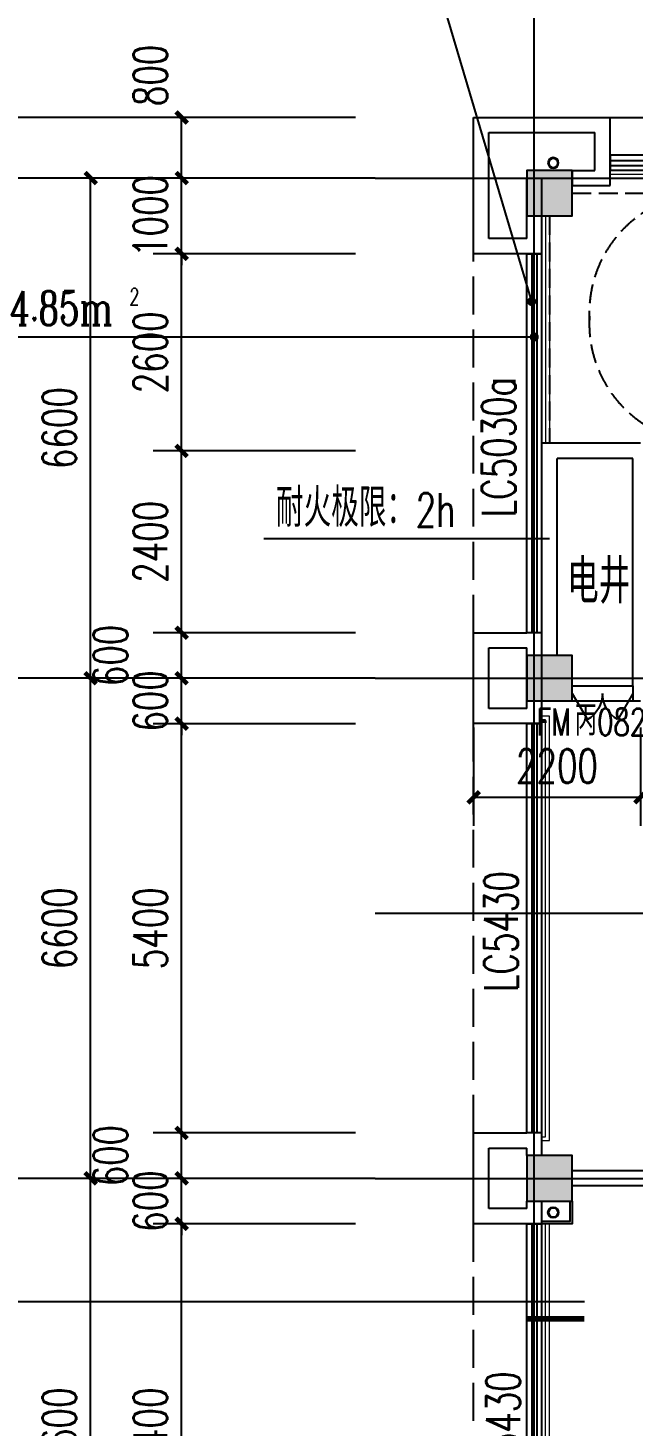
# Model space of a CAD drawing. Extents: x 1738711 to 2346805, y 1189731 to 2516152.
# Drawn here: x 1915416 to 1923394, y 1702557 to 1721006 of the extents above; entities that cross this region are included whole.
import ezdxf

# ---------------------------------------------------------------- set-up
doc = ezdxf.new("R2010")
doc.units = 0
doc.header["$LTSCALE"] = 1000
doc.header["$MEASUREMENT"] = 0
doc.linetypes.add('DASH', pattern=[0.35, 0.25, -0.1])
doc.linetypes.add('复件 140224通州运河二期售楼部条件图_t3$0$X-ME SHAFT SH$0$X-B2$0$WATER_LINE', pattern=[0])
doc.layers.add('_0', color=7, linetype='Continuous', lineweight=25)
doc.layers.add('栏杆', color=6, linetype='Continuous', lineweight=15)
for name, color, linetype in [('AR-TEXT', 7, 'Continuous'), ('AXIS', 3, 'Continuous'), ('COLUMN', 9, 'Continuous'), ('DIM_IDEN', 3, 'Continuous'), ('DIM_LEAD', 3, 'Continuous'), ('DOTE', 1, 'Continuous'), ('PUB_DIM', 3, 'Continuous'), ('PUB_HATCH', 8, 'Continuous'), ('PUB_TEXT', 7, 'Continuous'), ('WALL', 40, 'Continuous'), ('WINDOW', 144, 'Continuous'), ('WINDOW_TEXT', 7, 'Continuous'), ('YS', 6, 'Continuous'), ('看线', 8, 'Continuous'), ('面层', 6, 'Continuous')]:
    doc.layers.add(name, color=color, linetype=linetype)
doc.styles.add('_TCH_DIM', font='SIMPLEX', dxfattribs={"bigfont": 'GBCBIG'})
doc.styles.add('_TCH_DIM_T3', font='SIMPLEX', dxfattribs={"width": 0.705882, "bigfont": 'GBCBIG'})
doc.styles.add('_TCH_LABEL', font='COMPLEX', dxfattribs={"bigfont": 'GBCBIG'})
doc.styles.add('_TCH_WINDOW', font='SIMPLEX', dxfattribs={"height": 3.5, "bigfont": 'GBCBIG'})
doc.styles.get("Standard").update_dxf_attribs({"font": 'gbenor.shx', "bigfont": 'gbcbig.shx'})
doc.dimstyles.new('_TCH_ARCH&&150', dxfattribs={"dimtxt": 446.25, "dimasz": 150, "dimexe": 375, "dimexo": 450, "dimgap": 189.375, "dimtad": 1, "dimdec": 0, "dimzin": 0, "dimdsep": 46, "dimtxsty": '_TCH_DIM_T3', "dimblk": 'ARCHTICK', "dimcen": 0.09, "dimclrt": 7, "dimazin": 2, "dimtfac": 1, "dimtdec": 0, "dimtix": 1, "dimtmove": 2, "dimatfit": 3, "dimfxl": 1, "dimtolj": 1, "dimtzin": 0, "dimarcsym": 0})

# ---------------------------------------------------------------- blocks, each defined once
blk = doc.blocks.new('A$C68B42598')
at = {"layer": 'YS'}
for radius in [70, 60]:
    blk.add_circle((70, 70), radius, dxfattribs=at)
blk = doc.blocks.new('hreahreahearher')
at = {"layer": 'YS', "xscale": -1, "rotation": 180}
blk.add_blockref('A$C68B42598', (1922272, 1719295), dxfattribs=at)
at = {"layer": 'YS'}
blk.add_blockref('A$C68B42598', (1922272, 1705305), dxfattribs=at)
blk = doc.blocks.new('_ArchTick')
at = {"color": 0, "linetype": 'ByBlock', "const_width": 0.4}
blk.add_lwpolyline([(-0.5, -0.5), (0.5, 0.5)], dxfattribs=at)
blk = doc.blocks.new('*D2799')
at = {"layer": 'Defpoints', "color": 0, "transparency": 16777216}
for p in [(1921292, 1712225), (1923492, 1712225), (1923492, 1710854)]:
    blk.add_point(p, dxfattribs=at)
at = {"layer": 'PUB_DIM', "color": 0, "lineweight": -2, "transparency": 16777216}
for p, q in [((1921292, 1711775), (1921292, 1710479)), ((1923492, 1711775), (1923492, 1710479)), ((1921292, 1710854), (1923492, 1710854))]:
    blk.add_line(p, q, dxfattribs=at)
at = {"layer": 'PUB_DIM', "color": 0, "lineweight": -2, "transparency": 16777216, "xscale": 150, "yscale": 150, "zscale": 150, "rotation": 180}
blk.add_blockref('_ArchTick', (1921292, 1710854), dxfattribs=at)
at = {"layer": 'PUB_DIM', "color": 0, "lineweight": -2, "transparency": 16777216, "xscale": 150, "yscale": 150, "zscale": 150}
blk.add_blockref('_ArchTick', (1923492, 1710854), dxfattribs=at)
at = {"layer": 'PUB_DIM', "color": 7, "transparency": 16777216, "insert": (1922392, 1711266), "char_height": 446.2, "attachment_point": 5, "style": '_TCH_DIM_T3'}
blk.add_mtext('\\A1;2200', dxfattribs=at)
blk = doc.blocks.new('*D2814')
at = {"layer": 'Defpoints', "color": 0, "transparency": 16777216}
for p in [(1917442, 1705225), (1920184, 1705225), (1920184, 1699825)]:
    blk.add_point(p, dxfattribs=at)
at = {"layer": 'PUB_DIM', "color": 0, "lineweight": -2, "transparency": 16777216}
for p, q in [((1919734, 1705225), (1917067, 1705225)), ((1917442, 1699825), (1917442, 1705225)), ((1919734, 1699825), (1917067, 1699825))]:
    blk.add_line(p, q, dxfattribs=at)
at = {"layer": 'PUB_DIM', "color": 0, "lineweight": -2, "transparency": 16777216, "xscale": 150, "yscale": 150, "zscale": 150}
for p, rotation in [((1917442, 1705225), 90), ((1917442, 1699825), 270)]:
    blk.add_blockref('_ArchTick', p, dxfattribs=dict(at, rotation=rotation))
at = {"layer": 'PUB_DIM', "color": 7, "transparency": 16777216, "insert": (1917029, 1702525), "char_height": 446.2, "attachment_point": 5, "rotation": 90, "style": '_TCH_DIM_T3'}
blk.add_mtext('\\A1;5400', dxfattribs=at)
blk = doc.blocks.new('*D2815')
at = {"layer": 'Defpoints', "color": 0, "transparency": 16777216}
for p in [(1917442, 1705825), (1920184, 1705825), (1920184, 1705225)]:
    blk.add_point(p, dxfattribs=at)
at = {"layer": 'PUB_DIM', "color": 0, "lineweight": -2, "transparency": 16777216}
for p, q in [((1917442, 1705825), (1917442, 1705975)), ((1919734, 1705825), (1917067, 1705825)), ((1917442, 1705225), (1917442, 1705825)), ((1919734, 1705225), (1917067, 1705225)), ((1917442, 1705225), (1917442, 1705075))]:
    blk.add_line(p, q, dxfattribs=at)
at = {"layer": 'PUB_DIM', "color": 0, "lineweight": -2, "transparency": 16777216, "xscale": 150, "yscale": 150, "zscale": 150}
for p, rotation in [((1917442, 1705825), 270), ((1917442, 1705225), 90)]:
    blk.add_blockref('_ArchTick', p, dxfattribs=dict(at, rotation=rotation))
at = {"layer": 'PUB_DIM', "color": 7, "transparency": 16777216, "insert": (1917029, 1705525), "char_height": 446.2, "attachment_point": 5, "rotation": 90, "style": '_TCH_DIM_T3'}
blk.add_mtext('\\A1;600', dxfattribs=at)
blk = doc.blocks.new('*D2816')
at = {"layer": 'Defpoints', "color": 0, "transparency": 16777216}
for p in [(1917442, 1706425), (1920184, 1706425), (1920184, 1705825)]:
    blk.add_point(p, dxfattribs=at)
at = {"layer": 'PUB_DIM', "color": 0, "lineweight": -2, "transparency": 16777216}
for p, q in [((1919734, 1706425), (1917067, 1706425)), ((1917442, 1705825), (1917442, 1706425)), ((1919734, 1705825), (1917067, 1705825))]:
    blk.add_line(p, q, dxfattribs=at)
at = {"layer": 'PUB_DIM', "color": 0, "lineweight": -2, "transparency": 16777216, "xscale": 150, "yscale": 150, "zscale": 150}
for p, rotation in [((1917442, 1706425), 90), ((1917442, 1705825), 270)]:
    blk.add_blockref('_ArchTick', p, dxfattribs=dict(at, rotation=rotation))
at = {"layer": 'PUB_DIM', "color": 7, "transparency": 16777216, "insert": (1916504, 1706125), "char_height": 446.2, "attachment_point": 5, "rotation": 90, "style": '_TCH_DIM_T3'}
blk.add_mtext('\\A1;600', dxfattribs=at)
blk = doc.blocks.new('*D2817')
at = {"layer": 'Defpoints', "color": 0, "transparency": 16777216}
for p in [(1917442, 1711825), (1920184, 1711825), (1920184, 1706425)]:
    blk.add_point(p, dxfattribs=at)
at = {"layer": 'PUB_DIM', "color": 0, "lineweight": -2, "transparency": 16777216}
for p, q in [((1919734, 1711825), (1917067, 1711825)), ((1917442, 1706425), (1917442, 1711825)), ((1919734, 1706425), (1917067, 1706425))]:
    blk.add_line(p, q, dxfattribs=at)
at = {"layer": 'PUB_DIM', "color": 0, "lineweight": -2, "transparency": 16777216, "xscale": 150, "yscale": 150, "zscale": 150}
for p, rotation in [((1917442, 1711825), 90), ((1917442, 1706425), 270)]:
    blk.add_blockref('_ArchTick', p, dxfattribs=dict(at, rotation=rotation))
at = {"layer": 'PUB_DIM', "color": 7, "transparency": 16777216, "insert": (1917029, 1709125), "char_height": 446.2, "attachment_point": 5, "rotation": 90, "style": '_TCH_DIM_T3'}
blk.add_mtext('\\A1;5400', dxfattribs=at)
blk = doc.blocks.new('*D2818')
at = {"layer": 'Defpoints', "color": 0, "transparency": 16777216}
for p in [(1917442, 1712425), (1920184, 1712425), (1920184, 1711825)]:
    blk.add_point(p, dxfattribs=at)
at = {"layer": 'PUB_DIM', "color": 0, "lineweight": -2, "transparency": 16777216}
for p, q in [((1917442, 1712425), (1917442, 1712575)), ((1919734, 1712425), (1917067, 1712425)), ((1917442, 1711825), (1917442, 1712425)), ((1919734, 1711825), (1917067, 1711825)), ((1917442, 1711825), (1917442, 1711675))]:
    blk.add_line(p, q, dxfattribs=at)
at = {"layer": 'PUB_DIM', "color": 0, "lineweight": -2, "transparency": 16777216, "xscale": 150, "yscale": 150, "zscale": 150}
for p, rotation in [((1917442, 1712425), 270), ((1917442, 1711825), 90)]:
    blk.add_blockref('_ArchTick', p, dxfattribs=dict(at, rotation=rotation))
at = {"layer": 'PUB_DIM', "color": 7, "transparency": 16777216, "insert": (1917029, 1712125), "char_height": 446.2, "attachment_point": 5, "rotation": 90, "style": '_TCH_DIM_T3'}
blk.add_mtext('\\A1;600', dxfattribs=at)
blk = doc.blocks.new('*D2819')
at = {"layer": 'Defpoints', "color": 0, "transparency": 16777216}
for p in [(1917442, 1713025), (1920184, 1713025), (1920184, 1712425)]:
    blk.add_point(p, dxfattribs=at)
at = {"layer": 'PUB_DIM', "color": 0, "lineweight": -2, "transparency": 16777216}
for p, q in [((1919734, 1713025), (1917067, 1713025)), ((1917442, 1712425), (1917442, 1713025)), ((1919734, 1712425), (1917067, 1712425))]:
    blk.add_line(p, q, dxfattribs=at)
at = {"layer": 'PUB_DIM', "color": 0, "lineweight": -2, "transparency": 16777216, "xscale": 150, "yscale": 150, "zscale": 150}
for p, rotation in [((1917442, 1713025), 90), ((1917442, 1712425), 270)]:
    blk.add_blockref('_ArchTick', p, dxfattribs=dict(at, rotation=rotation))
at = {"layer": 'PUB_DIM', "color": 7, "transparency": 16777216, "insert": (1916504, 1712725), "char_height": 446.2, "attachment_point": 5, "rotation": 90, "style": '_TCH_DIM_T3'}
blk.add_mtext('\\A1;600', dxfattribs=at)
blk = doc.blocks.new('*D2820')
at = {"layer": 'Defpoints', "color": 0, "transparency": 16777216}
for p in [(1917442, 1715425), (1920184, 1715425), (1920184, 1713025)]:
    blk.add_point(p, dxfattribs=at)
at = {"layer": 'PUB_DIM', "color": 0, "lineweight": -2, "transparency": 16777216}
for p, q in [((1919734, 1715425), (1917067, 1715425)), ((1917442, 1713025), (1917442, 1715425)), ((1919734, 1713025), (1917067, 1713025))]:
    blk.add_line(p, q, dxfattribs=at)
at = {"layer": 'PUB_DIM', "color": 0, "lineweight": -2, "transparency": 16777216, "xscale": 150, "yscale": 150, "zscale": 150}
for p, rotation in [((1917442, 1715425), 90), ((1917442, 1713025), 270)]:
    blk.add_blockref('_ArchTick', p, dxfattribs=dict(at, rotation=rotation))
at = {"layer": 'PUB_DIM', "color": 7, "transparency": 16777216, "insert": (1917029, 1714225), "char_height": 446.2, "attachment_point": 5, "rotation": 90, "style": '_TCH_DIM_T3'}
blk.add_mtext('\\A1;2400', dxfattribs=at)
blk = doc.blocks.new('*D2821')
at = {"layer": 'Defpoints', "color": 0, "transparency": 16777216}
for p in [(1917442, 1718025), (1920184, 1718025), (1920184, 1715425)]:
    blk.add_point(p, dxfattribs=at)
at = {"layer": 'PUB_DIM', "color": 0, "lineweight": -2, "transparency": 16777216}
for p, q in [((1919734, 1718025), (1917067, 1718025)), ((1917442, 1715425), (1917442, 1718025)), ((1919734, 1715425), (1917067, 1715425))]:
    blk.add_line(p, q, dxfattribs=at)
at = {"layer": 'PUB_DIM', "color": 0, "lineweight": -2, "transparency": 16777216, "xscale": 150, "yscale": 150, "zscale": 150}
for p, rotation in [((1917442, 1718025), 90), ((1917442, 1715425), 270)]:
    blk.add_blockref('_ArchTick', p, dxfattribs=dict(at, rotation=rotation))
at = {"layer": 'PUB_DIM', "color": 7, "transparency": 16777216, "insert": (1917029, 1716725), "char_height": 446.2, "attachment_point": 5, "rotation": 90, "style": '_TCH_DIM_T3'}
blk.add_mtext('\\A1;2600', dxfattribs=at)
blk = doc.blocks.new('*D2822')
at = {"layer": 'Defpoints', "color": 0, "transparency": 16777216}
for p in [(1917442, 1719025), (1920184, 1719025), (1920184, 1718025)]:
    blk.add_point(p, dxfattribs=at)
at = {"layer": 'PUB_DIM', "color": 0, "lineweight": -2, "transparency": 16777216}
for p, q in [((1917442, 1719025), (1917442, 1719175)), ((1919734, 1719025), (1917067, 1719025)), ((1917442, 1718025), (1917442, 1719025)), ((1919734, 1718025), (1917067, 1718025)), ((1917442, 1718025), (1917442, 1717875))]:
    blk.add_line(p, q, dxfattribs=at)
at = {"layer": 'PUB_DIM', "color": 0, "lineweight": -2, "transparency": 16777216, "xscale": 150, "yscale": 150, "zscale": 150}
for p, rotation in [((1917442, 1719025), 270), ((1917442, 1718025), 90)]:
    blk.add_blockref('_ArchTick', p, dxfattribs=dict(at, rotation=rotation))
at = {"layer": 'PUB_DIM', "color": 7, "transparency": 16777216, "insert": (1917029, 1718525), "char_height": 446.2, "attachment_point": 5, "rotation": 90, "style": '_TCH_DIM_T3'}
blk.add_mtext('\\A1;1000', dxfattribs=at)
blk = doc.blocks.new('*D2823')
at = {"layer": 'Defpoints', "color": 0, "transparency": 16777216}
for p in [(1917442, 1719825), (1920184, 1719825), (1920184, 1719025)]:
    blk.add_point(p, dxfattribs=at)
at = {"layer": 'PUB_DIM', "color": 0, "lineweight": -2, "transparency": 16777216}
for p, q in [((1919734, 1719825), (1917067, 1719825)), ((1917442, 1719025), (1917442, 1719825)), ((1919734, 1719025), (1917067, 1719025))]:
    blk.add_line(p, q, dxfattribs=at)
at = {"layer": 'PUB_DIM', "color": 0, "lineweight": -2, "transparency": 16777216, "xscale": 150, "yscale": 150, "zscale": 150}
for p, rotation in [((1917442, 1719825), 90), ((1917442, 1719025), 270)]:
    blk.add_blockref('_ArchTick', p, dxfattribs=dict(at, rotation=rotation))
at = {"layer": 'PUB_DIM', "color": 7, "transparency": 16777216, "insert": (1917029, 1720380), "char_height": 446.2, "attachment_point": 5, "rotation": 90, "style": '_TCH_DIM_T3'}
blk.add_mtext('\\A1;800', dxfattribs=at)
blk = doc.blocks.new('*D2921')
at = {"layer": 'AXIS', "color": 0, "lineweight": -2, "transparency": 16777216}
for p, q in [((1919542, 1705825), (1915867, 1705825)), ((1916242, 1699225), (1916242, 1705825)), ((1919542, 1699225), (1915867, 1699225))]:
    blk.add_line(p, q, dxfattribs=at)
at = {"layer": 'Defpoints', "color": 0, "transparency": 16777216}
for p in [(1916242, 1705825), (1919992, 1705825), (1919992, 1699225)]:
    blk.add_point(p, dxfattribs=at)
at = {"layer": 'AXIS', "color": 0, "lineweight": -2, "transparency": 16777216, "xscale": 150, "yscale": 150, "zscale": 150}
for p, rotation in [((1916242, 1705825), 90), ((1916242, 1699225), 270)]:
    blk.add_blockref('_ArchTick', p, dxfattribs=dict(at, rotation=rotation))
at = {"layer": 'AXIS', "color": 7, "transparency": 16777216, "insert": (1915829, 1702525), "char_height": 446.2, "attachment_point": 5, "rotation": 90, "style": '_TCH_DIM_T3'}
blk.add_mtext('\\A1;6600', dxfattribs=at)
blk = doc.blocks.new('*D2922')
at = {"layer": 'AXIS', "color": 0, "lineweight": -2, "transparency": 16777216}
for p, q in [((1919542, 1712425), (1915867, 1712425)), ((1916242, 1705825), (1916242, 1712425)), ((1919542, 1705825), (1915867, 1705825))]:
    blk.add_line(p, q, dxfattribs=at)
at = {"layer": 'Defpoints', "color": 0, "transparency": 16777216}
for p in [(1916242, 1712425), (1919992, 1712425), (1919992, 1705825)]:
    blk.add_point(p, dxfattribs=at)
at = {"layer": 'AXIS', "color": 0, "lineweight": -2, "transparency": 16777216, "xscale": 150, "yscale": 150, "zscale": 150}
for p, rotation in [((1916242, 1712425), 90), ((1916242, 1705825), 270)]:
    blk.add_blockref('_ArchTick', p, dxfattribs=dict(at, rotation=rotation))
at = {"layer": 'AXIS', "color": 7, "transparency": 16777216, "insert": (1915829, 1709125), "char_height": 446.2, "attachment_point": 5, "rotation": 90, "style": '_TCH_DIM_T3'}
blk.add_mtext('\\A1;6600', dxfattribs=at)
blk = doc.blocks.new('*D2923')
at = {"layer": 'AXIS', "color": 0, "lineweight": -2, "transparency": 16777216}
for p, q in [((1919542, 1719025), (1915867, 1719025)), ((1916242, 1712425), (1916242, 1719025)), ((1919542, 1712425), (1915867, 1712425))]:
    blk.add_line(p, q, dxfattribs=at)
at = {"layer": 'Defpoints', "color": 0, "transparency": 16777216}
for p in [(1916242, 1719025), (1919992, 1719025), (1919992, 1712425)]:
    blk.add_point(p, dxfattribs=at)
at = {"layer": 'AXIS', "color": 0, "lineweight": -2, "transparency": 16777216, "xscale": 150, "yscale": 150, "zscale": 150}
for p, rotation in [((1916242, 1719025), 90), ((1916242, 1712425), 270)]:
    blk.add_blockref('_ArchTick', p, dxfattribs=dict(at, rotation=rotation))
at = {"layer": 'AXIS', "color": 7, "transparency": 16777216, "insert": (1915829, 1715725), "char_height": 446.2, "attachment_point": 5, "rotation": 90, "style": '_TCH_DIM_T3'}
blk.add_mtext('\\A1;6600', dxfattribs=at)
blk = doc.blocks.new('*D2924')
at = {"layer": 'AXIS', "color": 0, "lineweight": -2, "transparency": 16777216}
for p, q in [((1919734, 1719825), (1914667, 1719825)), ((1915042, 1685225), (1915042, 1719825)), ((1919734, 1685225), (1914667, 1685225))]:
    blk.add_line(p, q, dxfattribs=at)
at = {"layer": 'Defpoints', "color": 0, "transparency": 16777216}
for p in [(1915042, 1719825), (1920184, 1719825), (1920184, 1685225)]:
    blk.add_point(p, dxfattribs=at)
at = {"layer": 'AXIS', "color": 0, "lineweight": -2, "transparency": 16777216, "xscale": 150, "yscale": 150, "zscale": 150}
for p, rotation in [((1915042, 1719825), 90), ((1915042, 1685225), 270)]:
    blk.add_blockref('_ArchTick', p, dxfattribs=dict(at, rotation=rotation))
at = {"layer": 'AXIS', "color": 7, "transparency": 16777216, "insert": (1914629, 1702525), "char_height": 446.2, "attachment_point": 5, "rotation": 90, "style": '_TCH_DIM_T3'}
blk.add_mtext('\\A1;34600', dxfattribs=at)
blk = doc.blocks.new('$TCHSYS$WIN2D')
for p, q in [((-0.5, 0.5), (0.5, 0.5)), ((-0.5, 0.5), (-0.5, -0.5)), ((0.5, 0.5), (0.5, -0.5)), ((0.5, 0.1667), (-0.5, 0.1667)), ((0.5, -0.1667), (-0.5, -0.1667)), ((-0.5, -0.5), (0.5, -0.5))]:
    blk.add_line(p, q)
blk = doc.blocks.new('$DorLib2D$00000231')
at = {"color": 0}
for p, q in [((-0.5, 0), (-0.25, 0.433)), ((0.5, 0), (0.25, 0.433))]:
    blk.add_line(p, q, dxfattribs=at)
for centre, start, end in [((-0.5, 0), 0, 60), ((0.5, 0), 120, 180)]:
    blk.add_arc(centre, 0.5, start, end, dxfattribs=at)
blk = doc.blocks.new('_FZH')
blk.add_lwpolyline([(-0.5, -0.5), (0.5, -0.5), (0.5, 0.5), (-0.5, 0.5)], close=True)
at = {"layer": 'PUB_HATCH'}
blk.add_solid([(-0.5, -0.5), (0.5, -0.5), (-0.5, 0.5), (0.5, 0.5)], dxfattribs=at)

msp = doc.modelspace()

# ---------------------------------------------------------------- linework, layer by layer
at = {"layer": 'AXIS'}
for p, q in [((1919991.9, 1719025.4), (1913991.9, 1719025.4)), ((1919991.9, 1712425.4), (1913991.9, 1712425.4)), ((1919991.9, 1705825.4), (1913991.9, 1705825.4))]:
    msp.add_line(p, q, dxfattribs=at)
at = {"layer": 'DIM_IDEN'}
for p, q in [((1918304.9, 1716927.7), (1911333.1, 1716927.7)), ((1922091.9, 1716927.7), (1918304.9, 1716927.7)), ((1919323.6, 1704194.6), (1909752.4, 1704194.6)), ((1922752.5, 1704194.6), (1919323.6, 1704194.6))]:
    msp.add_line(p, q, dxfattribs=at)
at = {"layer": 'DIM_IDEN', "const_width": 60}
msp.add_lwpolyline([(1922121.9, 1716927.7, 1), (1922061.9, 1716927.7, 1)], format="xyb", close=True, dxfattribs=at)
at = {"layer": 'DIM_IDEN', "const_width": 75}
msp.add_lwpolyline([(1922752.5, 1703969.6), (1922002.5, 1703969.6)], dxfattribs=at)
at = {"layer": 'DIM_LEAD'}
for p, q in [((1922057.4, 1717396.8), (1920761.5, 1721773.2)), ((1921010.2, 1714264.9), (1918527.1, 1714264.9)), ((1922291.9, 1714264.9), (1921010.2, 1714264.9)), ((1922291.9, 1714264.9), (1921010.2, 1714264.9))]:
    msp.add_line(p, q, dxfattribs=at)
at = {"layer": 'DIM_LEAD', "const_width": 60}
msp.add_lwpolyline([(1922065.9, 1717368, 1), (1922048.9, 1717425.6, 1)], format="xyb", close=True, dxfattribs=at)
at = {"layer": 'DOTE'}
for p, q in [((1922091.9, 1683557.1), (1922091.9, 1721249.3)), ((1919991.9, 1719025.4), (1940687, 1719025.4)), ((1919991.9, 1712425.4), (1940687, 1712425.4)), ((1919991.9, 1709325.4), (2001891.9, 1709325.4)), ((1919991.9, 1705825.4), (2001891.9, 1705825.4))]:
    msp.add_line(p, q, dxfattribs=at)
at = {"layer": 'WALL', "linetype": '复件 140224通州运河二期售楼部条件图_t3$0$X-ME SHAFT SH$0$X-B2$0$WATER_LINE'}
for p, q in [((1921292.2, 1719825.4), (1923091.9, 1719825.4)), ((1921292.2, 1718025.4), (1921292.2, 1719825.4)), ((1923091.9, 1719325.4), (1923091.9, 1719825.4)), ((1921492.2, 1719625.4), (1922891.9, 1719625.4)), ((1921492.2, 1718225.4), (1921492.2, 1719625.4)), ((1922891.9, 1719225.4), (1922891.9, 1719625.4)), ((1923091.9, 1719125.4), (1923091.9, 1719325.4)), ((1922591.9, 1719125.4), (1922891.9, 1719125.4)), ((1922591.9, 1719125.4), (1922591.9, 1718925.4)), ((1922891.9, 1719125.4), (1922891.9, 1719225.4)), ((1923091.9, 1718925.4), (1923091.9, 1719125.4)), ((1921991.9, 1718225.4), (1921991.9, 1719025.4)), ((1921991.9, 1719025.4), (1922191.9, 1719025.4)), ((1922191.9, 1718125.4), (1922191.9, 1719025.4)), ((1922591.9, 1718925.4), (1923091.9, 1718925.4)), ((1921991.9, 1718225.4), (1921492.2, 1718225.4)), ((1921991.9, 1718025.4), (1921292.2, 1718025.4)), ((1921991.9, 1718025.4), (1922191.9, 1718025.4)), ((1922191.9, 1718025.4), (1922191.9, 1718125.4)), ((1921292.2, 1713025.4), (1921991.9, 1713025.4)), ((1921292.2, 1711825.4), (1921292.2, 1713025.4)), ((1922191.9, 1713025.4), (1921991.9, 1713025.4)), ((1922191.9, 1712925.4), (1922191.9, 1713025.4)), ((1921492.2, 1712825.4), (1921991.9, 1712825.4)), ((1921492.2, 1712025.4), (1921492.2, 1712825.4)), ((1921991.9, 1712025.4), (1921991.9, 1712825.4)), ((1922191.9, 1711925.4), (1922191.9, 1712925.4)), ((1921991.9, 1712025.4), (1921492.2, 1712025.4)), ((1922191.9, 1711825.4), (1922191.9, 1711925.4)), ((1921991.9, 1711825.4), (1921292.2, 1711825.4)), ((1921991.9, 1711825.4), (1922191.9, 1711825.4)), ((1921292.2, 1706425.4), (1921991.9, 1706425.4)), ((1921292.2, 1705225.4), (1921292.2, 1706425.4)), ((1922191.9, 1706425.4), (1921991.9, 1706425.4)), ((1922191.9, 1706325.4), (1922191.9, 1706425.4)), ((1921492.2, 1706225.4), (1921991.9, 1706225.4)), ((1921492.2, 1705425.4), (1921492.2, 1706225.4)), ((1921991.9, 1706125.4), (1921991.9, 1706225.4)), ((1922191.9, 1706125.4), (1922191.9, 1706325.4)), ((1928391.9, 1705925.4), (1922591.9, 1705925.4)), ((1928391.9, 1705725.4), (1922591.9, 1705725.4)), ((1921991.9, 1705425.4), (1921492.2, 1705425.4)), ((1921991.9, 1705425.4), (1921991.9, 1705525.4)), ((1922191.9, 1705325.4), (1922191.9, 1705525.4)), ((1922191.9, 1705225.4), (1922191.9, 1705325.4)), ((1921991.9, 1705225.4), (1921292.2, 1705225.4)), ((1921991.9, 1705225.4), (1922191.9, 1705225.4))]:
    msp.add_line(p, q, dxfattribs=at)
at = {"layer": 'WALL'}
for p, q in [((1922191.9, 1712725.4), (1922191.9, 1715525.4)), ((1923491.9, 1715525.4), (1922191.9, 1715525.4)), ((1922391.9, 1712725.4), (1922391.9, 1715325.4)), ((1923391.9, 1715325.4), (1922391.9, 1715325.4)), ((1923391.9, 1713625.4), (1923391.9, 1715325.4)), ((1923391.9, 1712325.4), (1923391.9, 1713625.4)), ((1923391.9, 1712325.4), (1923391.9, 1712125.4)), ((1923391.9, 1712125.4), (1923491.9, 1712125.4))]:
    msp.add_line(p, q, dxfattribs=at)
at = {"layer": 'WINDOW'}
for p, q in [((1922591.9, 1712325.4), (1923391.9, 1712325.4)), ((1922591.9, 1712125.4), (1923391.9, 1712125.4))]:
    msp.add_line(p, q, dxfattribs=at)
at = {"layer": '栏杆'}
for points in [[(1923092.6, 1719075.4), (1929891.9, 1719075.4)], [(1923092.6, 1719025.4), (1929891.9, 1719025.4)], [(1922241.9, 1718525.4), (1922241.9, 1715525.4)], [(1922291.9, 1718525.4), (1922291.9, 1715525.4)], [(1922191.9, 1706325.4), (1922291.9, 1706325.4), (1922291.9, 1711925.4), (1922191.9, 1711925.4)], [(1922191.9, 1706375.4), (1922241.9, 1706375.4), (1922241.9, 1711875.4), (1922191.9, 1711875.4)], [(1922191.9, 1699775.4), (1922241.9, 1699775.4), (1922241.9, 1705225.4)], [(1922191.9, 1699725.4), (1922291.9, 1699725.4), (1922291.9, 1705225.4)]]:
    msp.add_lwpolyline(points, dxfattribs=at)
at = {"layer": '看线', "linetype": 'DASH', "ltscale": 2}
for p, q in [((1923092.6, 1719825.4), (1937291.2, 1719825.4)), ((1921292.2, 1713025.4), (1921292.2, 1718025.4)), ((1921292.2, 1706425.4), (1921292.2, 1711825.4)), ((1921292.2, 1699825.4), (1921292.2, 1705225.4))]:
    msp.add_line(p, q, dxfattribs=at)
at = {"layer": '看线', "linetype": 'DASH'}
for p, q in [((1922591.9, 1718825.4), (1929891.9, 1718825.4)), ((1922291.9, 1718525.4), (1922291.9, 1715525.4)), ((1922816.9, 1717250.4), (1922816.9, 1717100.4))]:
    msp.add_line(p, q, dxfattribs=at)
for centre, start, end in [((1924391.9, 1717250.4), 90, 182.7294), ((1924391.9, 1717100.4), 177.2706, 270)]:
    msp.add_arc(centre, 1575, start, end, dxfattribs=at)
at = {"layer": '面层', "color": 144}
for points in [[(1922591.9, 1705525.4), (1922591.9, 1705225.4), (1922191.9, 1705225.4)], [(1922561.9, 1705525.4), (1922561.9, 1705255.4), (1922191.9, 1705255.4)]]:
    msp.add_lwpolyline(points, dxfattribs=at)

# ---------------------------------------------------------------- block references
at = {"layer": '_0'}
msp.add_blockref('hreahreahearher', (0, 0), dxfattribs=at)
at = {"layer": 'COLUMN', "linetype": '复件 140224通州运河二期售楼部条件图_t3$0$X-ME SHAFT SH$0$X-B2$0$WATER_LINE', "xscale": 600, "yscale": 600, "zscale": 600}
for p in [(1922291.9, 1718825.4), (1922291.9, 1712425.4), (1922291.9, 1705825.4)]:
    msp.add_blockref('_FZH', p, dxfattribs=at)
at = {"layer": 'WINDOW', "linetype": '复件 140224通州运河二期售楼部条件图_t3$0$X-ME SHAFT SH$0$X-B2$0$WATER_LINE'}
ref = msp.add_blockref('$TCHSYS$WIN2D', (1930191.9, 1719225.4), dxfattribs=dict(at, xscale=-14200, yscale=200, zscale=-14200))
ref.add_attrib('A', 'LC14230', (1929231.9, 1719339.1), dxfattribs={"layer": 'WINDOW_TEXT', "linetype": '复件 140224通州运河二期售楼部条件图_t3$0$X-ME SHAFT SH$0$X-B2$0$WATER_LINE', "ltscale": 0.5, "height": 446.25, "style": '_TCH_WINDOW', "width": 0.705882})
ref = msp.add_blockref('$TCHSYS$WIN2D', (1922091.9, 1715525.4), dxfattribs=dict(at, xscale=5000, yscale=-200, zscale=5000, rotation=90))
ref.add_attrib('A', 'LC5030a', (1921845.4, 1714550.4), dxfattribs={"layer": 'WINDOW_TEXT', "linetype": '复件 140224通州运河二期售楼部条件图_t3$0$X-ME SHAFT SH$0$X-B2$0$WATER_LINE', "ltscale": 0.5, "height": 446.25, "rotation": 90, "style": '_TCH_WINDOW', "width": 0.705882})
at = {"layer": 'WINDOW', "xscale": 800, "yscale": -800, "zscale": 800, "rotation": 2.075144294113145e-10}
msp.add_blockref('$DorLib2D$00000231', (1922991.9, 1712225.4), dxfattribs=at)
at = {"layer": 'WINDOW', "linetype": '复件 140224通州运河二期售楼部条件图_t3$0$X-ME SHAFT SH$0$X-B2$0$WATER_LINE'}
ref = msp.add_blockref('$TCHSYS$WIN2D', (1922091.9, 1709125.4), dxfattribs=dict(at, xscale=5400, yscale=-200, zscale=5400, rotation=90))
ref.add_attrib('A', 'LC5430', (1921876.9, 1708285.4), dxfattribs={"layer": 'WINDOW_TEXT', "linetype": '复件 140224通州运河二期售楼部条件图_t3$0$X-ME SHAFT SH$0$X-B2$0$WATER_LINE', "ltscale": 0.5, "height": 446.25, "rotation": 90, "style": '_TCH_WINDOW', "width": 0.705882})
ref = msp.add_blockref('$TCHSYS$WIN2D', (1922091.9, 1702525.4), dxfattribs=dict(at, xscale=5400, yscale=-200, zscale=5400, rotation=89.99999999999524))
ref.add_attrib('A', 'LC5430', (1921904.9, 1701685.4), dxfattribs={"layer": 'WINDOW_TEXT', "linetype": '复件 140224通州运河二期售楼部条件图_t3$0$X-ME SHAFT SH$0$X-B2$0$WATER_LINE', "ltscale": 0.5, "height": 446.25, "rotation": 90, "style": '_TCH_WINDOW', "width": 0.705882})

# ---------------------------------------------------------------- texts
at = {"layer": 'AR-TEXT'}
msp.add_text('电井', height=578.72, dxfattribs=at).set_placement((1922524.8, 1713412.9))
at = {"layer": 'PUB_TEXT', "color": 7, "width": 0.705882}
for s, height, style, p in [('4.85m', 446.25, '_TCH_LABEL', (1915176.8, 1717085.2)), ('2', 223.1, '_TCH_LABEL', (1916751.8, 1717347.7)), ('2h', 446.25, '_TCH_DIM', (1920527.6, 1714422.4))]:
    msp.add_text(s, height=height, dxfattribs=dict(at, style=style)).set_placement(p)
at = {"layer": 'PUB_TEXT', "color": 7, "style": '_TCH_DIM'}
msp.add_text('耐火极限：', height=506.38, dxfattribs=at).set_placement((1918684.6, 1714422.4))
at = {"layer": 'WINDOW_TEXT', "style": '_TCH_WINDOW'}
msp.add_text('丙', height=405.1, dxfattribs=at).set_placement((1922625.5, 1711667.8))
at = {"layer": 'WINDOW_TEXT', "style": '_TCH_WINDOW', "width": 0.705882}
for s, p in [('FM', (1922121.5, 1711667.8)), ('0820', (1922920.3, 1711667.8))]:
    msp.add_text(s, height=357, dxfattribs=at).set_placement(p)

# ---------------------------------------------------------------- dimensions: what is measured, and where the dimension line sits
at = {"layer": 'AXIS'}
for p1, p2, distance, picture, middle in [((1920184.4, 1685225.4), (1920184.4, 1719825.4), 5142.5, '*D2924', (1914629.4, 1702525.4)), ((1919991.9, 1712425.4), (1919991.9, 1719025.4), 3750, '*D2923', (1915829.4, 1715725.4)), ((1919991.9, 1705825.4), (1919991.9, 1712425.4), 3750, '*D2922', (1915829.4, 1709125.4)), ((1919991.9, 1699225.4), (1919991.9, 1705825.4), 3750, '*D2921', (1915829.4, 1702525.4))]:
    dim = msp.add_aligned_dim(p1=p1, p2=p2, distance=distance, dimstyle='_TCH_ARCH&&150', dxfattribs=at)
    dim.commit()
    dim.dimension.update_dxf_attribs({"geometry": picture, "text_midpoint": middle})
at = {"layer": 'PUB_DIM'}
for base, p1, p2, picture, middle in [((1917441.9, 1719825.4), (1920184.4, 1719025.4), (1920184.4, 1719825.4), '*D2823', (1917029.4, 1720380.4)), ((1917441.9, 1713025.4), (1920184.4, 1712425.4), (1920184.4, 1713025.4), '*D2819', (1916504.4, 1712725.4)), ((1917441.9, 1706425.4), (1920184.4, 1705825.4), (1920184.4, 1706425.4), '*D2816', (1916504.4, 1706125.4))]:
    dim = msp.add_linear_dim(base=base, p1=p1, p2=p2, angle=90, dimstyle='_TCH_ARCH&&150', dxfattribs=at)
    dim.commit()
    dim.dimension.update_dxf_attribs({"geometry": picture, "text_midpoint": middle, "dimtype": 129})
for p1, p2, distance, picture, middle in [((1920184.4, 1718025.4), (1920184.4, 1719025.4), 2742.5, '*D2822', (1917029.4, 1718525.4)), ((1920184.4, 1715425.4), (1920184.4, 1718025.4), 2742.5, '*D2821', (1917029.4, 1716725.4)), ((1920184.4, 1713025.4), (1920184.4, 1715425.4), 2742.5, '*D2820', (1917029.4, 1714225.4)), ((1920184.4, 1711825.4), (1920184.4, 1712425.4), 2742.5, '*D2818', (1917029.4, 1712125.4)), ((1921292.2, 1712225.4), (1923491.9, 1712225.4), -1371.9, '*D2799', (1922392.1, 1711266)), ((1920184.4, 1706425.4), (1920184.4, 1711825.4), 2742.5, '*D2817', (1917029.4, 1709125.4)), ((1920184.4, 1705225.4), (1920184.4, 1705825.4), 2742.5, '*D2815', (1917029.4, 1705525.4)), ((1920184.4, 1699825.4), (1920184.4, 1705225.4), 2742.5, '*D2814', (1917029.4, 1702525.4))]:
    dim = msp.add_aligned_dim(p1=p1, p2=p2, distance=distance, dimstyle='_TCH_ARCH&&150', dxfattribs=at)
    dim.commit()
    dim.dimension.update_dxf_attribs({"geometry": picture, "text_midpoint": middle})

doc.saveas('drawing.dxf')
